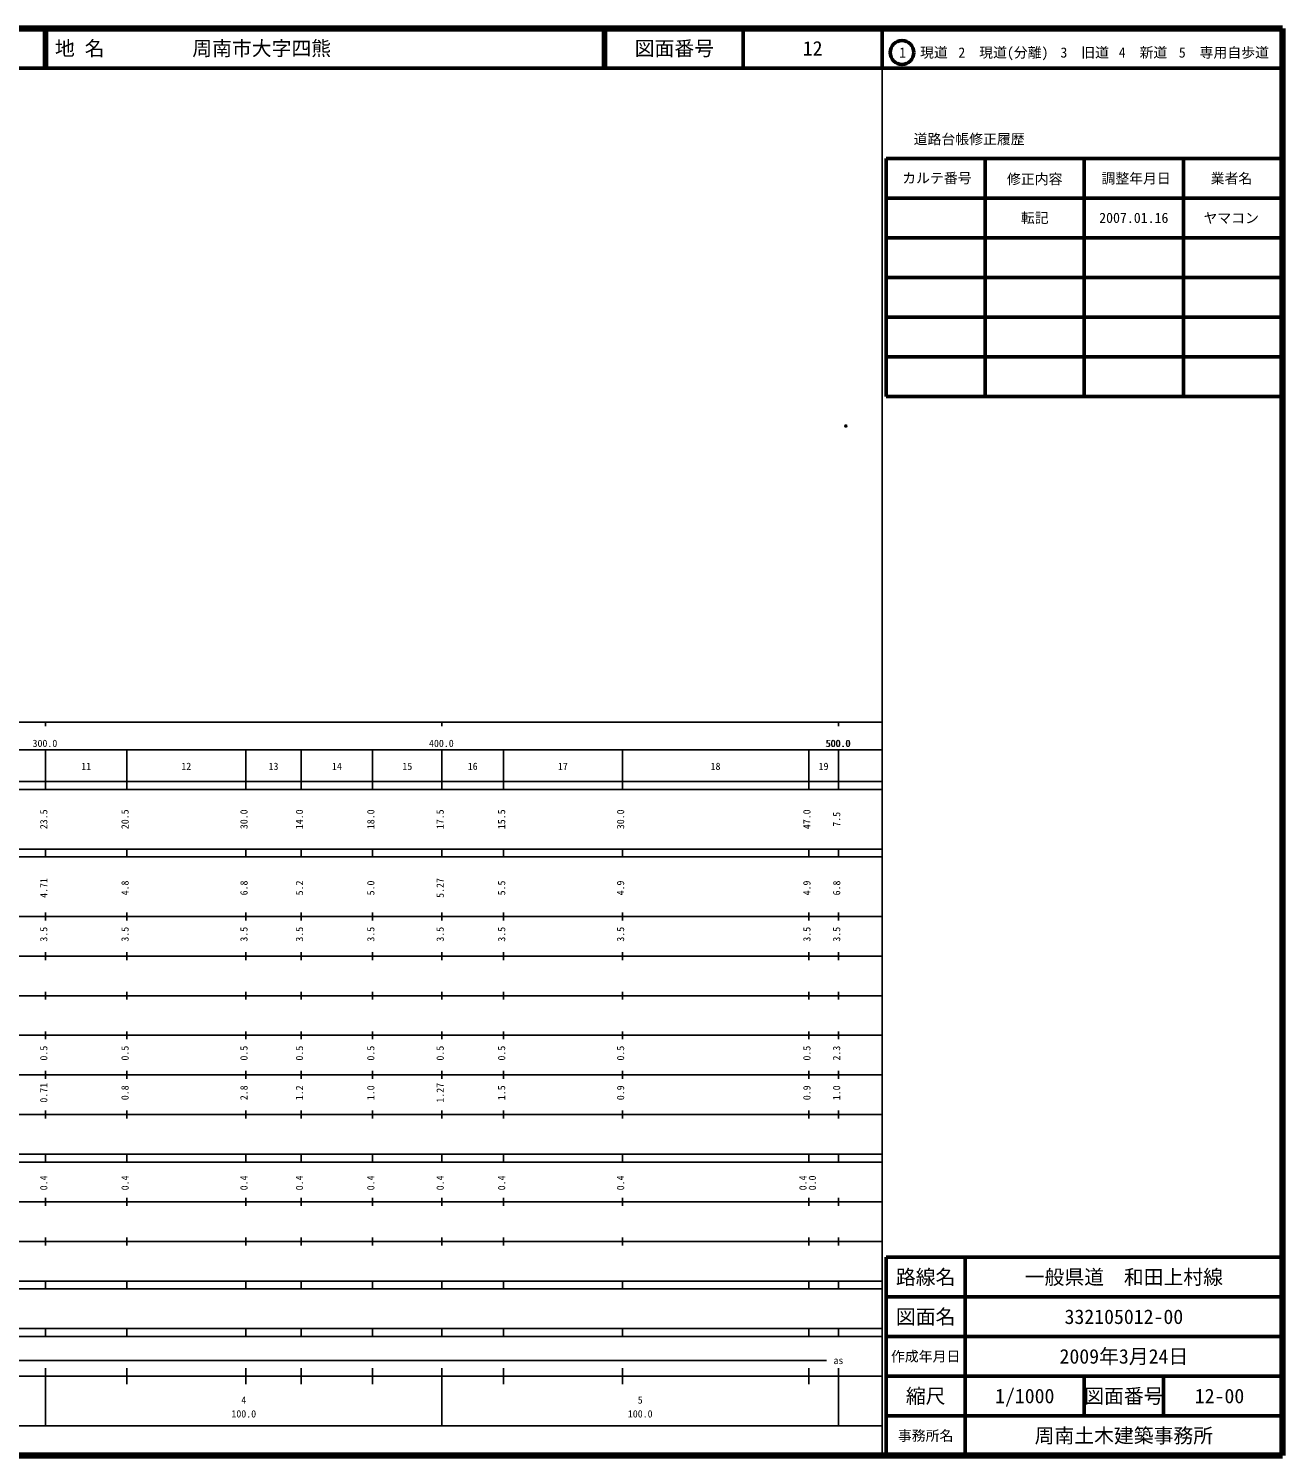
# Model space of a CAD drawing. Units: millimetres on the paper. Extents: x 40 to 680, y 20 to 380.
# Drawn here: x 363.7 to 680, y 20 to 380 of the extents above; entities that cross this region are included whole.
import ezdxf
from ezdxf.enums import TextEntityAlignment as Align

# ---------------------------------------------------------------- set-up
doc = ezdxf.new("R2010")
doc.units = ezdxf.units.MM
doc.header["$PDMODE"] = 32
doc.header["$PDSIZE"] = 0.5
doc.layers.add('M-OTRS', color=6, linetype='Continuous')
doc.layers.add('M-TTL-TXT', color=7, linetype='Continuous')
for name, color, linetype, lineweight in [('M-TTL', 2, 'Continuous', 140), ('M-TTL-BAND', 7, 'Continuous', 25), ('M-TTL-FRAM', 2, 'Continuous', 50), ('M-TTL-LINE', 7, 'Continuous', 50)]:
    doc.layers.add(name, color=color, linetype=linetype, lineweight=lineweight)
doc.styles.add('ＭＳ ゴシック', font='')
doc.styles.get('ＭＳ ゴシック').set_extended_font_data('MS Gothic')

msp = doc.modelspace()

# ---------------------------------------------------------------- linework, layer by layer
at = {"layer": 'M-OTRS'}
msp.add_point((569.857, 279.725), dxfattribs=at)
at = {"layer": 'M-TTL'}
for p, q in [((680, 380), (40, 380)), ((680, 20), (680, 380)), ((40, 20), (680, 20))]:
    msp.add_line(p, q, dxfattribs=at)
at = {"layer": 'M-TTL-BAND'}
for p, q in [((579, 20), (579, 370)), ((40, 205), (579, 205)), ((368, 205), (368, 204)), ((468, 205), (468, 204)), ((568, 205), (568, 204)), ((68, 198), (579, 198)), ((368, 188), (368, 198)), ((388.5, 188), (388.5, 198)), ((418.5, 188), (418.5, 198)), ((432.5, 188), (432.5, 198)), ((450.5, 188), (450.5, 198)), ((468, 188), (468, 198)), ((483.5, 188), (483.5, 198)), ((513.5, 188), (513.5, 198)), ((560.5, 188), (560.5, 198)), ((568, 188), (568, 198)), ((40, 190), (579, 190)), ((40, 188), (579, 188)), ((40, 173), (579, 173)), ((368, 171), (368, 173)), ((388.5, 171), (388.5, 173)), ((418.5, 171), (418.5, 173)), ((432.5, 171), (432.5, 173)), ((450.5, 171), (450.5, 173)), ((468, 171), (468, 173)), ((483.5, 171), (483.5, 173)), ((513.5, 171), (513.5, 173)), ((560.5, 171), (560.5, 173)), ((568, 171), (568, 173)), ((40, 171), (579, 171)), ((40, 156), (579, 156)), ((368, 155), (368, 157)), ((388.5, 155), (388.5, 157)), ((418.5, 155), (418.5, 157)), ((432.5, 155), (432.5, 157)), ((450.5, 155), (450.5, 157)), ((468, 155), (468, 157)), ((483.5, 155), (483.5, 157)), ((513.5, 155), (513.5, 157)), ((560.5, 155), (560.5, 157)), ((568, 155), (568, 157)), ((46, 146), (579, 146)), ((368, 145), (368, 147)), ((388.5, 145), (388.5, 147)), ((418.5, 145), (418.5, 147)), ((432.5, 145), (432.5, 147)), ((450.5, 145), (450.5, 147)), ((468, 145), (468, 147)), ((483.5, 145), (483.5, 147)), ((513.5, 145), (513.5, 147)), ((560.5, 145), (560.5, 147)), ((568, 145), (568, 147)), ((368, 135), (368, 137)), ((388.5, 135), (388.5, 137)), ((418.5, 135), (418.5, 137)), ((432.5, 135), (432.5, 137)), ((450.5, 135), (450.5, 137)), ((468, 135), (468, 137)), ((483.5, 135), (483.5, 137)), ((513.5, 135), (513.5, 137)), ((560.5, 135), (560.5, 137)), ((568, 135), (568, 137)), ((52, 136), (579, 136)), ((46, 126), (579, 126)), ((368, 125), (368, 127)), ((388.5, 125), (388.5, 127)), ((418.5, 125), (418.5, 127)), ((432.5, 125), (432.5, 127)), ((450.5, 125), (450.5, 127)), ((468, 125), (468, 127)), ((483.5, 125), (483.5, 127)), ((513.5, 125), (513.5, 127)), ((560.5, 125), (560.5, 127)), ((568, 125), (568, 127)), ((52, 116), (579, 116)), ((368, 115), (368, 117)), ((388.5, 115), (388.5, 117)), ((418.5, 115), (418.5, 117)), ((432.5, 115), (432.5, 117)), ((450.5, 115), (450.5, 117)), ((468, 115), (468, 117)), ((483.5, 115), (483.5, 117)), ((513.5, 115), (513.5, 117)), ((560.5, 115), (560.5, 117)), ((568, 115), (568, 117)), ((46, 106), (579, 106)), ((368, 105), (368, 107)), ((388.5, 105), (388.5, 107)), ((418.5, 105), (418.5, 107)), ((432.5, 105), (432.5, 107)), ((450.5, 105), (450.5, 107)), ((468, 105), (468, 107)), ((483.5, 105), (483.5, 107)), ((513.5, 105), (513.5, 107)), ((560.5, 105), (560.5, 107)), ((568, 105), (568, 107)), ((40, 96), (579, 96)), ((40, 94), (579, 94)), ((368, 94), (368, 96)), ((388.5, 94), (388.5, 96)), ((418.5, 94), (418.5, 96)), ((432.5, 94), (432.5, 96)), ((450.5, 94), (450.5, 96)), ((468, 94), (468, 96)), ((483.5, 94), (483.5, 96)), ((513.5, 94), (513.5, 96)), ((560.5, 94), (560.5, 96)), ((568, 94), (568, 96)), ((49, 84), (579, 84)), ((368, 83), (368, 85)), ((388.5, 83), (388.5, 85)), ((418.5, 83), (418.5, 85)), ((432.5, 83), (432.5, 85)), ((450.5, 83), (450.5, 85)), ((468, 83), (468, 85)), ((483.5, 83), (483.5, 85)), ((513.5, 83), (513.5, 85)), ((560.5, 83), (560.5, 85)), ((568, 83), (568, 85)), ((40, 74), (579, 74)), ((368, 73), (368, 75)), ((388.5, 73), (388.5, 75)), ((418.5, 73), (418.5, 75)), ((432.5, 73), (432.5, 75)), ((450.5, 73), (450.5, 75)), ((468, 73), (468, 75)), ((483.5, 73), (483.5, 75)), ((513.5, 73), (513.5, 75)), ((560.5, 73), (560.5, 75)), ((568, 73), (568, 75)), ((40, 64), (579, 64)), ((40, 62), (579, 62)), ((368, 62), (368, 64)), ((388.5, 62), (388.5, 64)), ((418.5, 62), (418.5, 64)), ((432.5, 62), (432.5, 64)), ((450.5, 62), (450.5, 64)), ((468, 62), (468, 64)), ((483.5, 62), (483.5, 64)), ((513.5, 62), (513.5, 64)), ((560.5, 62), (560.5, 64)), ((568, 62), (568, 64)), ((40, 52), (579, 52)), ((368, 50), (368, 52)), ((388.5, 50), (388.5, 52)), ((418.5, 50), (418.5, 52)), ((432.5, 50), (432.5, 52)), ((450.5, 50), (450.5, 52)), ((468, 50), (468, 52)), ((483.5, 50), (483.5, 52)), ((513.5, 50), (513.5, 52)), ((560.5, 50), (560.5, 52)), ((568, 50), (568, 52)), ((40, 50), (579, 50)), ((71, 44), (565, 44)), ((40, 40), (579, 40)), ((368, 27.5), (368, 42)), ((388.5, 38), (388.5, 42)), ((418.5, 38), (418.5, 42)), ((432.5, 38), (432.5, 42)), ((450.5, 38), (450.5, 42)), ((468, 27.5), (468, 42)), ((483.5, 38), (483.5, 42)), ((513.5, 38), (513.5, 42)), ((560.5, 38), (560.5, 42)), ((568, 27.5), (568, 42)), ((68, 27.5), (579, 27.5))]:
    msp.add_line(p, q, dxfattribs=at)
at = {"layer": 'M-TTL-FRAM'}
for p, q in [((580, 347.197), (580, 287.197)), ((580, 347.197), (680, 347.197)), ((580, 287.197), (680, 287.197)), ((680, 70), (580, 70)), ((580, 70), (580, 20))]:
    msp.add_line(p, q, dxfattribs=at)
at = {"layer": 'M-TTL-LINE'}
for p, q in [((367.75, 380), (367.75, 370)), ((368.25, 380), (368.25, 370)), ((508.747, 380), (508.747, 370)), ((509.247, 380), (509.247, 370)), ((543.997, 380), (543.997, 370)), ((579, 380), (579, 370)), ((40, 370), (680, 370)), ((605, 347.197), (605, 287.197)), ((630, 347.197), (630, 287.197)), ((655, 347.197), (655, 287.197)), ((580, 337.197), (680, 337.197)), ((580, 327.197), (680, 327.197)), ((580, 317.197), (680, 317.197)), ((580, 307.197), (680, 307.197)), ((580, 297.197), (680, 297.197)), ((600, 70), (600, 20)), ((680, 60), (580, 60)), ((680, 50), (580, 50)), ((680, 40), (580, 40)), ((630, 40), (630, 30)), ((650, 40), (650, 30)), ((680, 30), (580, 30))]:
    msp.add_line(p, q, dxfattribs=at)
msp.add_circle((584.031, 373.958), 3, dxfattribs=at)

# ---------------------------------------------------------------- texts
at = {"layer": 'M-TTL-BAND', "style": 'ＭＳ ゴシック'}
for s, p in [('300.0', (367.844, 198.195)), ('400.0', (467.844, 198.195)), ('500.0', (567.844, 198.195)), ('500.0', (568, 198.195)), ('11', (378.25, 192.405)), ('12', (403.5, 192.405)), ('13', (425.5, 192.405)), ('14', (441.5, 192.405)), ('15', (459.25, 192.405)), ('16', (475.75, 192.405)), ('17', (498.5, 192.405)), ('18', (537, 192.405)), ('19', (564.25, 192.405)), ('as', (568, 42.5)), ('4', (418, 32.523)), ('5', (518, 32.523)), ('100.0', (418, 29.033)), ('100.0', (518, 29.033))]:
    msp.add_text(s, height=1.833, dxfattribs=at).set_placement(p, align=Align.BOTTOM_CENTER)
for s, p in [('23.5', (369, 180.5)), ('20.5', (389.5, 180.5)), ('30.0', (419.5, 180.5)), ('14.0', (433.5, 180.5)), ('18.0', (451.5, 180.5)), ('17.5', (469, 180.5)), ('15.5', (484.5, 180.5)), ('30.0', (514.5, 180.5)), ('47.0', (561.5, 180.5)), ('7.5', (569, 180.5)), ('4.71', (369, 163.174)), ('4.8', (389.5, 163.174)), ('6.8', (419.5, 163.174)), ('5.2', (433.5, 163.174)), ('5.0', (451.5, 163.174)), ('5.27', (469, 163.174)), ('5.5', (484.5, 163.174)), ('4.9', (514.5, 163.174)), ('4.9', (561.5, 163.174)), ('6.8', (569, 163.174)), ('3.5', (369, 151.5)), ('3.5', (389.5, 151.5)), ('3.5', (419.5, 151.5)), ('3.5', (433.5, 151.5)), ('3.5', (451.5, 151.5)), ('3.5', (469, 151.5)), ('3.5', (484.5, 151.5)), ('3.5', (514.5, 151.5)), ('3.5', (561.5, 151.5)), ('3.5', (569, 151.5)), ('0.5', (369, 121.5)), ('0.5', (389.5, 121.5)), ('0.5', (419.5, 121.5)), ('0.5', (433.5, 121.5)), ('0.5', (451.5, 121.5)), ('0.5', (469, 121.5)), ('0.5', (484.5, 121.5)), ('0.5', (514.5, 121.5)), ('0.5', (561.5, 121.5)), ('2.3', (569, 121.5)), ('0.71', (369, 111.5)), ('0.8', (389.5, 111.5)), ('2.8', (419.5, 111.5)), ('1.2', (433.5, 111.5)), ('1.0', (451.5, 111.5)), ('1.27', (469, 111.5)), ('1.5', (484.5, 111.5)), ('0.9', (514.5, 111.5)), ('0.9', (561.5, 111.5)), ('1.0', (569, 111.5)), ('0.4', (369, 88.764)), ('0.4', (389.5, 88.764)), ('0.4', (419.5, 88.764)), ('0.4', (433.5, 88.764)), ('0.4', (451.5, 88.764)), ('0.4', (469, 88.764)), ('0.4', (484.5, 88.764)), ('0.4', (514.5, 88.764)), ('0.4', (560.5, 88.764)), ('0.0', (562.87, 88.764))]:
    msp.add_text(s, height=1.833, rotation=90, dxfattribs=at).set_placement(p, align=Align.BOTTOM_CENTER)
at = {"layer": 'M-TTL-TXT', "style": 'ＭＳ ゴシック'}
for s, p in [('地 名', (370.38, 375)), ('周南市大字四熊', (405.024, 375))]:
    msp.add_text(s, height=3.666, dxfattribs=at).set_placement(p, align=Align.MIDDLE_LEFT)
for s, height, p in [('図面番号', 3.666, (526.622, 375)), ('12', 3.666, (561.497, 375)), ('1\u3000現道', 2.566, (589.448, 373.958)), ('2\u3000現道(分離)', 2.566, (609.619, 373.958)), ('3\u3000旧道', 2.566, (630.121, 373.958)), ('4\u3000新道', 2.566, (644.824, 373.958)), ('5\u3000専用自歩道', 2.566, (665.228, 373.958)), ('道路台帳修正履歴', 2.566, (600.968, 352.113)), ('カルテ番号', 2.566, (592.839, 342.277)), ('修正内容', 2.566, (617.509, 342.023)), ('調整年月日', 2.566, (643.089, 342.197)), ('業者名', 2.566, (667.134, 342.197)), ('転記', 2.566, (617.5, 332.245)), ('2007.01.16', 2.566, (642.5, 332.245)), ('ヤマコン', 2.566, (667.077, 332.189)), ('路線名', 3.666, (590, 65)), ('路線名', 3.666, (590, 65)), ('一般県道\u3000和田上村線', 3.666, (640, 65)), ('図面名', 3.666, (590, 55)), ('図面名', 3.666, (590, 55)), ('332105012-00', 3.666, (640, 55)), ('2009年3月24日', 3.666, (640, 45)), ('作成年月日', 2.566, (590, 45)), ('作成年月日', 2.566, (590, 45)), ('縮尺', 3.666, (590, 35)), ('縮尺', 3.666, (590, 35)), ('1/1000', 3.666, (615, 35)), ('図面番号', 3.666, (640, 35)), ('図面番号', 3.666, (640, 35)), ('12-00', 3.666, (664.125, 35)), ('事務所名', 2.566, (590, 25)), ('事務所名', 2.566, (590, 25)), ('周南土木建築事務所', 3.666, (640, 25))]:
    msp.add_text(s, height=height, dxfattribs=at).set_placement(p, align=Align.MIDDLE_CENTER)

doc.saveas('drawing.dxf')
